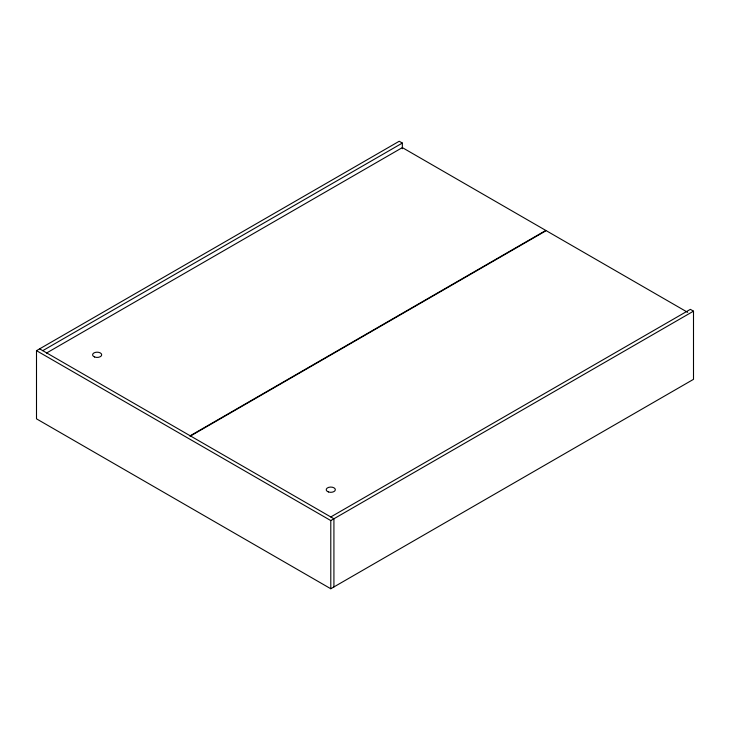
<?xml version="1.0" encoding="UTF-8"?>
<svg xmlns="http://www.w3.org/2000/svg" width="730" height="730" viewBox="0 0 730 730"><rect width="100%" height="100%" fill="white"/><g stroke="black" fill="none" stroke-linecap="round" stroke-linejoin="round"><path stroke-width="1.09" d="M330.79 516.959L690.37 309.356L693.5 311.162L693.5 379.335L330.79 588.745L36.5 418.837L36.5 350.665L399.21 141.255L402.349 143.062L402.349 148.747M42.76 350.665L402.349 143.062M46.437 353.092L402.349 147.606L545.821 230.443L189.91 435.929M190.265 436.138L546.177 230.653L687.687 312.349M36.5 350.665L330.79 520.572L693.5 311.162M39.63 348.858L333.92 518.765L333.92 586.938M330.79 520.572L330.79 588.745M94.617 356.988A4.553 2.628 0 0 0 101.689 354.972A4.553 2.628 0 0 0 95.128 352.444A4.553 2.628 0 0 0 94.617 356.988M328.39 491.929A4.562 2.628 0 0 0 335.344 489.775A4.562 2.628 0 0 0 328.628 487.375A4.562 2.628 0 0 0 328.39 491.929"/></g></svg>
